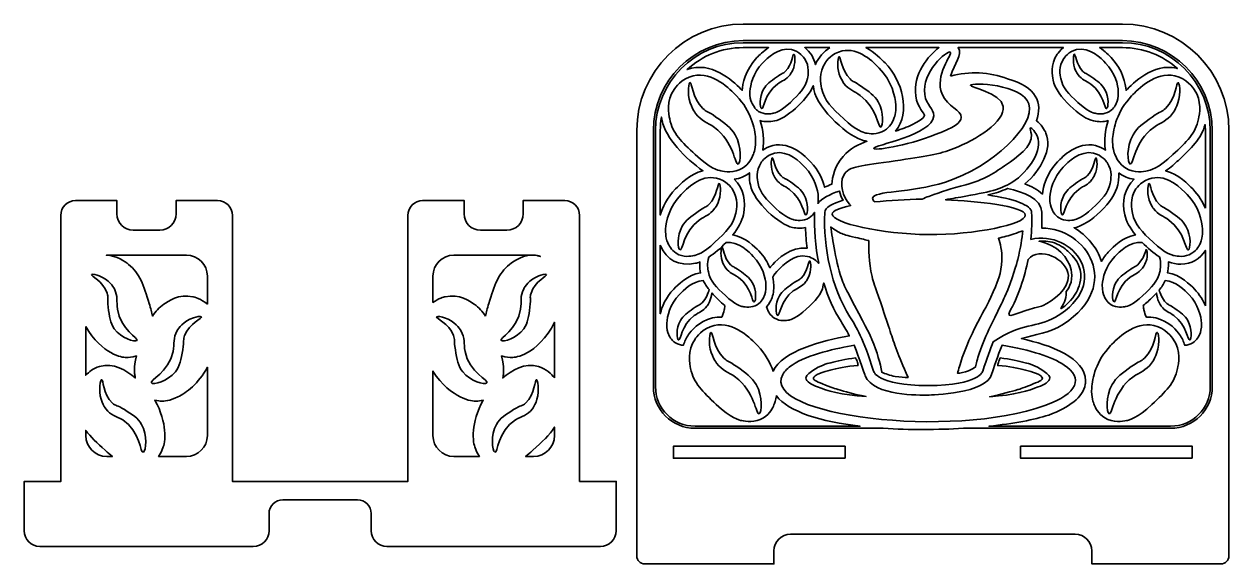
# Model space of a CAD drawing. Header units: inches. Extents: x -2.7 to 13.4, y -10.4 to -3.2.
import ezdxf

# ---------------------------------------------------------------- set-up
doc = ezdxf.new("R2010")
doc.units = ezdxf.units.IN
doc.header["$MEASUREMENT"] = 0
doc.layers.add('Tablet holder 5', color=7, linetype='Continuous', lineweight=0)

msp = doc.modelspace()

# ---------------------------------------------------------------- linework, layer by layer
at = {"layer": 'Tablet holder 5', "color": 22, "lineweight": 35, "true_color": 0xe52421}
for points, knots in [([(11.939, -3.208), (11.939, -3.208), (6.898, -3.208), (6.898, -3.208), (6.116, -3.208), (5.482, -3.842), (5.482, -4.625), (5.482, -4.625), (5.482, -10.289), (5.482, -10.289), (5.482, -10.347), (5.528, -10.393), (5.586, -10.393), (5.586, -10.393), (7.305, -10.393), (7.305, -10.393), (7.305, -10.393), (7.305, -10.219), (7.305, -10.219), (7.305, -10.098), (7.404, -9.999), (7.525, -9.999), (7.525, -9.999), (11.312, -9.999), (11.312, -9.999), (11.434, -9.999), (11.533, -10.098), (11.533, -10.219), (11.533, -10.219), (11.533, -10.393), (11.533, -10.393), (11.533, -10.393), (13.252, -10.393), (13.252, -10.393), (13.309, -10.393), (13.356, -10.347), (13.356, -10.289), (13.356, -10.289), (13.356, -4.625), (13.356, -4.625), (13.356, -3.842), (12.722, -3.208), (11.939, -3.208)], [0, 0, 0, 0, 1, 1, 1, 2, 2, 2, 3, 3, 3, 4, 4, 4, 5, 5, 5, 6, 6, 6, 7, 7, 7, 8, 8, 8, 9, 9, 9, 10, 10, 10, 11, 11, 11, 12, 12, 12, 13, 13, 13, 14, 14, 14, 14]), ([(6.898, -3.521), (6.898, -3.521), (7.235, -3.521), (7.235, -3.521), (7.163, -3.569), (7.108, -3.625), (7.08, -3.655), (6.921, -3.821), (6.889, -4.009), (6.883, -4.092), (6.794, -3.999), (6.528, -3.723), (6.21, -3.796), (6.189, -3.801), (6.169, -3.807), (6.15, -3.814), (6.347, -3.632), (6.61, -3.521), (6.898, -3.521)], [0, 0, 0, 0, 1, 1, 1, 2, 2, 2, 3, 3, 3, 4, 4, 4, 5, 5, 5, 6, 6, 6, 6]), ([(8.051, -3.521), (7.968, -3.573), (7.896, -3.651), (7.857, -3.748), (7.838, -3.658), (7.791, -3.582), (7.715, -3.521), (7.715, -3.521), (8.051, -3.521), (8.051, -3.521)], [0, 0, 0, 0, 1, 1, 1, 2, 2, 2, 3, 3, 3, 3]), ([(9.191, -4.163), (9.215, -4.325), (9.311, -4.394), (9.309, -4.426), (9.309, -4.426), (9.301, -4.473), (9.147, -4.546), (9.078, -4.579), (8.999, -4.608), (8.923, -4.633), (9.132, -4.383), (9.01, -3.961), (8.783, -3.724), (8.74, -3.68), (8.649, -3.586), (8.529, -3.521), (8.529, -3.521), (9.499, -3.521), (9.499, -3.521), (9.363, -3.625), (9.148, -3.881), (9.191, -4.163)], [0, 0, 0, 0, 1, 1, 1, 2, 2, 2, 3, 3, 3, 4, 4, 4, 5, 5, 5, 6, 6, 6, 7, 7, 7, 7]), ([(9.653, -3.901), (9.705, -3.724), (9.821, -3.628), (9.755, -3.521), (9.755, -3.521), (11.156, -3.521), (11.156, -3.521), (11.111, -3.556), (11.084, -3.593), (11.073, -3.609), (10.977, -3.75), (11.007, -3.902), (11.018, -3.953), (11.062, -4.173), (11.395, -4.466), (11.556, -4.497), (11.622, -4.511), (11.685, -4.512), (11.75, -4.492), (11.71, -4.617), (11.691, -4.757), (11.715, -4.885), (11.679, -4.86), (11.634, -4.837), (11.58, -4.824), (11.339, -4.769), (11.142, -4.974), (11.078, -5.041), (10.927, -5.198), (10.886, -5.374), (10.875, -5.47), (10.811, -5.41), (10.727, -5.367), (10.644, -5.336), (10.858, -5.153), (11.009, -4.869), (10.923, -4.661), (10.907, -4.621), (10.856, -4.536), (10.796, -4.494), (10.882, -4.26), (10.796, -4.04), (10.413, -3.938), (10.168, -3.842), (9.905, -3.834), (9.653, -3.901)], [0, 0, 0, 0, 1, 1, 1, 2, 2, 2, 3, 3, 3, 4, 4, 4, 5, 5, 5, 6, 6, 6, 7, 7, 7, 8, 8, 8, 9, 9, 9, 10, 10, 10, 11, 11, 11, 12, 12, 12, 13, 13, 13, 14, 14, 14, 15, 15, 15, 15]), ([(11.939, -3.521), (12.22, -3.521), (12.476, -3.626), (12.671, -3.799), (12.667, -3.798), (12.664, -3.797), (12.661, -3.796), (12.343, -3.723), (12.077, -3.999), (11.988, -4.092), (11.982, -4.009), (11.95, -3.821), (11.791, -3.655), (11.763, -3.625), (11.708, -3.569), (11.636, -3.521), (11.636, -3.521), (11.939, -3.521), (11.939, -3.521)], [0, 0, 0, 0, 1, 1, 1, 2, 2, 2, 3, 3, 3, 4, 4, 4, 5, 5, 5, 6, 6, 6, 6]), ([(8.224, -4.969), (8.112, -5.096), (8.082, -5.246), (8.074, -5.339), (8.04, -5.352), (8.009, -5.366), (7.98, -5.38), (7.956, -5.284), (7.904, -5.157), (7.793, -5.041), (7.728, -4.974), (7.532, -4.769), (7.291, -4.824), (7.237, -4.837), (7.192, -4.86), (7.156, -4.885), (7.18, -4.757), (7.161, -4.617), (7.121, -4.492), (7.187, -4.512), (7.249, -4.51), (7.315, -4.497), (7.461, -4.469), (7.736, -4.236), (7.828, -4.03), (7.831, -4.051), (7.835, -4.069), (7.837, -4.081), (7.892, -4.353), (8.311, -4.722), (8.507, -4.76), (8.516, -4.762), (8.528, -4.764), (8.543, -4.767), (8.436, -4.809), (8.317, -4.862), (8.224, -4.969)], [0, 0, 0, 0, 1, 1, 1, 2, 2, 2, 3, 3, 3, 4, 4, 4, 5, 5, 5, 6, 6, 6, 7, 7, 7, 8, 8, 8, 9, 9, 9, 10, 10, 10, 11, 11, 11, 12, 12, 12, 12]), ([(5.794, -4.625), (5.794, -4.564), (5.799, -4.505), (5.809, -4.447), (5.812, -4.465), (5.815, -4.48), (5.817, -4.492), (5.863, -4.718), (6.132, -5.006), (6.361, -5.16), (6.186, -5.206), (6.051, -5.347), (5.997, -5.403), (5.884, -5.52), (5.825, -5.647), (5.794, -5.75), (5.794, -5.75), (5.794, -4.625), (5.794, -4.625)], [0, 0, 0, 0, 1, 1, 1, 2, 2, 2, 3, 3, 3, 4, 4, 4, 5, 5, 5, 6, 6, 6, 6]), ([(13.043, -5.658), (13.008, -5.576), (12.955, -5.487), (12.874, -5.403), (12.821, -5.347), (12.687, -5.208), (12.514, -5.161), (12.588, -5.11), (12.634, -5.067), (12.684, -5.022), (12.856, -4.859), (12.985, -4.738), (13.04, -4.546), (13.042, -4.572), (13.043, -4.598), (13.043, -4.625), (13.043, -4.625), (13.043, -5.658), (13.043, -5.658)], [0, 0, 0, 0, 1, 1, 1, 2, 2, 2, 3, 3, 3, 4, 4, 4, 5, 5, 5, 6, 6, 6, 6]), ([(6.776, -5.273), (6.853, -5.263), (6.921, -5.234), (6.98, -5.187), (6.974, -5.26), (6.986, -5.32), (6.992, -5.349), (7.038, -5.577), (7.384, -5.883), (7.551, -5.915), (7.611, -5.927), (7.665, -5.93), (7.725, -5.917), (7.728, -6.01), (7.735, -6.102), (7.746, -6.193), (7.527, -6.161), (7.35, -6.345), (7.291, -6.407), (7.276, -6.422), (7.263, -6.437), (7.251, -6.452), (7.222, -6.38), (7.176, -6.302), (7.105, -6.227), (7.055, -6.176), (6.926, -6.041), (6.758, -6.015), (6.829, -5.925), (6.883, -5.83), (6.9, -5.746), (6.937, -5.564), (6.907, -5.401), (6.776, -5.273)], [0, 0, 0, 0, 1, 1, 1, 2, 2, 2, 3, 3, 3, 4, 4, 4, 5, 5, 5, 6, 6, 6, 7, 7, 7, 8, 8, 8, 9, 9, 9, 10, 10, 10, 11, 11, 11, 11]), ([(11.891, -5.187), (11.952, -5.235), (12.02, -5.263), (12.095, -5.273), (11.962, -5.402), (11.934, -5.565), (11.971, -5.746), (11.988, -5.83), (12.042, -5.925), (12.113, -6.015), (11.945, -6.041), (11.816, -6.176), (11.766, -6.227), (11.722, -6.273), (11.688, -6.321), (11.661, -6.368), (11.603, -6.179), (11.468, -6.021), (11.296, -5.92), (11.505, -5.886), (11.835, -5.565), (11.879, -5.349), (11.885, -5.32), (11.897, -5.26), (11.891, -5.187)], [0, 0, 0, 0, 1, 1, 1, 2, 2, 2, 3, 3, 3, 4, 4, 4, 5, 5, 5, 6, 6, 6, 7, 7, 7, 8, 8, 8, 8]), ([(4.72, -5.754), (4.72, -5.646), (4.633, -5.557), (4.523, -5.557), (4.523, -5.557), (3.97, -5.557), (3.97, -5.557), (3.97, -5.557), (3.97, -5.736), (3.97, -5.736), (3.97, -5.855), (3.874, -5.951), (3.755, -5.951), (3.755, -5.951), (3.401, -5.951), (3.401, -5.951), (3.282, -5.951), (3.186, -5.855), (3.186, -5.736), (3.186, -5.736), (3.186, -5.557), (3.186, -5.557), (3.186, -5.557), (2.634, -5.557), (2.634, -5.557), (2.526, -5.557), (2.437, -5.644), (2.437, -5.754), (2.437, -5.86), (2.437, -9.209), (2.437, -9.296), (1.664, -9.296), (0.835, -9.296), (0.104, -9.296), (0.104, -8.855), (0.104, -6.195), (0.104, -5.754), (0.104, -5.646), (0.017, -5.557), (-0.093, -5.557), (-0.093, -5.557), (-0.646, -5.557), (-0.646, -5.557), (-0.646, -5.557), (-0.646, -5.736), (-0.646, -5.736), (-0.646, -5.855), (-0.743, -5.951), (-0.862, -5.951), (-0.862, -5.951), (-1.215, -5.951), (-1.215, -5.951), (-1.334, -5.951), (-1.431, -5.855), (-1.431, -5.736), (-1.431, -5.736), (-1.431, -5.557), (-1.431, -5.557), (-1.431, -5.557), (-1.982, -5.557), (-1.982, -5.557), (-2.09, -5.557), (-2.179, -5.644), (-2.179, -5.754), (-2.179, -6.204), (-2.179, -8.791), (-2.179, -9.297), (-2.179, -9.297), (-2.666, -9.297), (-2.666, -9.297), (-2.666, -9.297), (-2.666, -9.953), (-2.666, -9.953), (-2.666, -10.068), (-2.573, -10.162), (-2.457, -10.162), (-2.457, -10.162), (0.382, -10.162), (0.382, -10.162), (0.498, -10.162), (0.591, -10.068), (0.591, -9.953), (0.591, -9.953), (0.591, -9.723), (0.591, -9.723), (0.591, -9.621), (0.674, -9.539), (0.775, -9.539), (0.775, -9.539), (1.766, -9.539), (1.766, -9.539), (1.868, -9.539), (1.95, -9.621), (1.95, -9.723), (1.95, -9.723), (1.95, -9.953), (1.95, -9.953), (1.95, -10.068), (2.044, -10.162), (2.159, -10.162), (2.159, -10.162), (4.999, -10.162), (4.999, -10.162), (5.114, -10.162), (5.208, -10.068), (5.208, -9.953), (5.208, -9.953), (5.208, -9.296), (5.208, -9.296), (5.178, -9.296), (5.001, -9.296), (4.72, -9.296), (4.72, -9.206), (4.72, -5.848), (4.72, -5.754)], [0, 0, 0, 0, 1, 1, 1, 2, 2, 2, 3, 3, 3, 4, 4, 4, 5, 5, 5, 6, 6, 6, 7, 7, 7, 8, 8, 8, 9, 9, 9, 10, 10, 10, 11, 11, 11, 12, 12, 12, 13, 13, 13, 14, 14, 14, 15, 15, 15, 16, 16, 16, 17, 17, 17, 18, 18, 18, 19, 19, 19, 20, 20, 20, 21, 21, 21, 22, 22, 22, 23, 23, 23, 24, 24, 24, 25, 25, 25, 26, 26, 26, 27, 27, 27, 28, 28, 28, 29, 29, 29, 30, 30, 30, 31, 31, 31, 32, 32, 32, 33, 33, 33, 34, 34, 34, 35, 35, 35, 36, 36, 36, 37, 37, 37, 38, 38, 38, 38]), ([(5.794, -6.152), (5.795, -6.155), (5.796, -6.158), (5.798, -6.161), (5.878, -6.345), (6.039, -6.436), (6.262, -6.392), (6.28, -6.389), (6.299, -6.382), (6.32, -6.374), (6.315, -6.439), (6.325, -6.492), (6.331, -6.521), (6.158, -6.543), (6.024, -6.683), (5.974, -6.735), (5.866, -6.847), (5.817, -6.97), (5.794, -7.063), (5.794, -7.063), (5.794, -6.152), (5.794, -6.152)], [0, 0, 0, 0, 1, 1, 1, 2, 2, 2, 3, 3, 3, 4, 4, 4, 5, 5, 5, 6, 6, 6, 7, 7, 7, 7]), ([(13.043, -6.96), (13.014, -6.888), (12.968, -6.81), (12.897, -6.735), (12.846, -6.683), (12.713, -6.543), (12.54, -6.521), (12.546, -6.492), (12.556, -6.439), (12.551, -6.374), (12.602, -6.395), (12.665, -6.404), (12.715, -6.404), (12.861, -6.404), (12.975, -6.333), (13.043, -6.22), (13.043, -6.22), (13.043, -6.96), (13.043, -6.96)], [0, 0, 0, 0, 1, 1, 1, 2, 2, 2, 3, 3, 3, 4, 4, 4, 5, 5, 5, 6, 6, 6, 6]), ([(-0.229, -6.937), (-0.313, -6.863), (-0.404, -6.841), (-0.422, -6.837), (-0.607, -6.795), (-0.756, -6.9), (-0.809, -6.938), (-0.872, -6.982), (-0.919, -7.034), (-0.959, -7.095), (-0.968, -7.048), (-0.982, -6.992), (-1.002, -6.928), (-1.077, -6.686), (-1.127, -6.526), (-1.279, -6.406), (-1.321, -6.373), (-1.429, -6.288), (-1.572, -6.285), (-1.57, -6.285), (-1.569, -6.284), (-1.567, -6.284), (-1.567, -6.284), (-0.508, -6.284), (-0.508, -6.284), (-0.354, -6.284), (-0.229, -6.409), (-0.229, -6.563), (-0.229, -6.563), (-0.229, -6.937), (-0.229, -6.937)], [0, 0, 0, 0, 1, 1, 1, 2, 2, 2, 3, 3, 3, 4, 4, 4, 5, 5, 5, 6, 6, 6, 7, 7, 7, 8, 8, 8, 9, 9, 9, 10, 10, 10, 10]), ([(3.471, -7.095), (3.431, -7.034), (3.384, -6.982), (3.321, -6.938), (3.268, -6.9), (3.119, -6.795), (2.934, -6.837), (2.918, -6.84), (2.845, -6.858), (2.771, -6.913), (2.771, -6.913), (2.771, -6.563), (2.771, -6.563), (2.771, -6.409), (2.895, -6.284), (3.049, -6.284), (3.049, -6.284), (4.109, -6.284), (4.109, -6.284), (4.141, -6.284), (4.171, -6.29), (4.2, -6.3), (4.179, -6.294), (4.164, -6.291), (4.158, -6.29), (3.978, -6.259), (3.84, -6.368), (3.79, -6.406), (3.639, -6.526), (3.589, -6.686), (3.514, -6.928), (3.494, -6.992), (3.48, -7.048), (3.471, -7.095)], [0, 0, 0, 0, 1, 1, 1, 2, 2, 2, 3, 3, 3, 4, 4, 4, 5, 5, 5, 6, 6, 6, 7, 7, 7, 8, 8, 8, 9, 9, 9, 10, 10, 10, 11, 11, 11, 11]), ([(-1.768, -6.541), (-1.757, -6.529), (-1.697, -6.548), (-1.668, -6.559), (-1.535, -6.609), (-1.48, -6.707), (-1.466, -6.734), (-1.414, -6.835), (-1.44, -6.896), (-1.425, -7.002), (-1.385, -7.277), (-1.133, -7.389), (-1.167, -7.42), (-1.194, -7.445), (-1.376, -7.391), (-1.467, -7.263), (-1.522, -7.186), (-1.533, -7.098), (-1.548, -6.974), (-1.563, -6.85), (-1.544, -6.85), (-1.563, -6.791), (-1.615, -6.627), (-1.786, -6.561), (-1.768, -6.541)], [0, 0, 0, 0, 1, 1, 1, 2, 2, 2, 3, 3, 3, 4, 4, 4, 5, 5, 5, 6, 6, 6, 7, 7, 7, 8, 8, 8, 8]), ([(4.279, -6.541), (4.298, -6.561), (4.127, -6.627), (4.075, -6.791), (4.056, -6.85), (4.075, -6.85), (4.06, -6.974), (4.045, -7.098), (4.034, -7.186), (3.979, -7.263), (3.888, -7.391), (3.705, -7.445), (3.679, -7.42), (3.645, -7.389), (3.897, -7.277), (3.937, -7.002), (3.952, -6.896), (3.926, -6.835), (3.978, -6.734), (3.992, -6.707), (4.047, -6.609), (4.179, -6.559), (4.208, -6.548), (4.269, -6.529), (4.279, -6.541)], [0, 0, 0, 0, 1, 1, 1, 2, 2, 2, 3, 3, 3, 4, 4, 4, 5, 5, 5, 6, 6, 6, 7, 7, 7, 8, 8, 8, 8]), ([(-0.974, -7.984), (-1.008, -7.95), (-0.741, -7.847), (-0.686, -7.565), (-0.665, -7.455), (-0.689, -7.39), (-0.63, -7.288), (-0.614, -7.261), (-0.552, -7.162), (-0.412, -7.117), (-0.382, -7.107), (-0.318, -7.091), (-0.308, -7.104), (-0.289, -7.126), (-0.47, -7.185), (-0.532, -7.353), (-0.555, -7.413), (-0.535, -7.414), (-0.557, -7.542), (-0.579, -7.67), (-0.594, -7.761), (-0.655, -7.838), (-0.756, -7.965), (-0.948, -8.011), (-0.974, -7.984)], [0, 0, 0, 0, 1, 1, 1, 2, 2, 2, 3, 3, 3, 4, 4, 4, 5, 5, 5, 6, 6, 6, 7, 7, 7, 8, 8, 8, 8]), ([(3.486, -7.984), (3.46, -8.011), (3.268, -7.965), (3.167, -7.838), (3.106, -7.761), (3.091, -7.67), (3.069, -7.542), (3.047, -7.414), (3.066, -7.413), (3.044, -7.353), (2.982, -7.185), (2.801, -7.126), (2.82, -7.104), (2.83, -7.091), (2.894, -7.107), (2.924, -7.117), (3.064, -7.162), (3.126, -7.261), (3.142, -7.288), (3.201, -7.39), (3.177, -7.455), (3.198, -7.565), (3.253, -7.847), (3.52, -7.95), (3.486, -7.984)], [0, 0, 0, 0, 1, 1, 1, 2, 2, 2, 3, 3, 3, 4, 4, 4, 5, 5, 5, 6, 6, 6, 7, 7, 7, 8, 8, 8, 8]), ([(4.387, -7.917), (4.348, -7.867), (4.278, -7.796), (4.175, -7.766), (3.992, -7.711), (3.817, -7.818), (3.699, -7.917), (3.702, -7.905), (3.704, -7.895), (3.705, -7.887), (3.71, -7.86), (3.722, -7.782), (3.684, -7.626), (3.741, -7.647), (3.794, -7.646), (3.82, -7.645), (3.851, -7.644), (3.925, -7.639), (4.026, -7.581), (4.129, -7.523), (4.286, -7.395), (4.387, -7.176), (4.387, -7.176), (4.387, -7.917), (4.387, -7.917)], [0, 0, 0, 0, 1, 1, 1, 2, 2, 2, 3, 3, 3, 4, 4, 4, 5, 5, 5, 6, 6, 6, 7, 7, 7, 8, 8, 8, 8]), ([(-1.846, -7.235), (-1.745, -7.419), (-1.607, -7.528), (-1.514, -7.581), (-1.413, -7.639), (-1.339, -7.644), (-1.308, -7.645), (-1.282, -7.646), (-1.229, -7.647), (-1.172, -7.626), (-1.21, -7.782), (-1.198, -7.86), (-1.193, -7.887), (-1.192, -7.895), (-1.19, -7.905), (-1.188, -7.917), (-1.305, -7.818), (-1.48, -7.711), (-1.663, -7.766), (-1.744, -7.79), (-1.805, -7.838), (-1.846, -7.882), (-1.846, -7.882), (-1.846, -7.235), (-1.846, -7.235)], [0, 0, 0, 0, 1, 1, 1, 2, 2, 2, 3, 3, 3, 4, 4, 4, 5, 5, 5, 6, 6, 6, 7, 7, 7, 8, 8, 8, 8]), ([(-0.229, -8.685), (-0.229, -8.838), (-0.354, -8.963), (-0.508, -8.963), (-0.508, -8.963), (-0.877, -8.963), (-0.877, -8.963), (-0.845, -8.918), (-0.829, -8.874), (-0.82, -8.85), (-0.809, -8.817), (-0.785, -8.739), (-0.797, -8.613), (-0.807, -8.514), (-0.84, -8.365), (-0.928, -8.215), (-0.89, -8.224), (-0.858, -8.225), (-0.839, -8.226), (-0.806, -8.226), (-0.729, -8.225), (-0.622, -8.171), (-0.513, -8.116), (-0.345, -7.994), (-0.229, -7.775), (-0.229, -7.775), (-0.229, -8.685), (-0.229, -8.685)], [0, 0, 0, 0, 1, 1, 1, 2, 2, 2, 3, 3, 3, 4, 4, 4, 5, 5, 5, 6, 6, 6, 7, 7, 7, 8, 8, 8, 9, 9, 9, 9]), ([(3.332, -8.85), (3.341, -8.874), (3.357, -8.918), (3.389, -8.963), (3.389, -8.963), (3.049, -8.963), (3.049, -8.963), (2.895, -8.963), (2.771, -8.838), (2.771, -8.685), (2.771, -8.685), (2.771, -7.827), (2.771, -7.827), (2.884, -8.013), (3.034, -8.12), (3.134, -8.171), (3.241, -8.225), (3.318, -8.226), (3.351, -8.226), (3.37, -8.225), (3.402, -8.224), (3.44, -8.215), (3.352, -8.365), (3.319, -8.514), (3.309, -8.613), (3.297, -8.739), (3.321, -8.817), (3.332, -8.85)], [0, 0, 0, 0, 1, 1, 1, 2, 2, 2, 3, 3, 3, 4, 4, 4, 5, 5, 5, 6, 6, 6, 7, 7, 7, 8, 8, 8, 9, 9, 9, 9]), ([(-1.08, -8.906), (-1.121, -8.928), (-1.123, -8.626), (-1.355, -8.477), (-1.445, -8.419), (-1.51, -8.422), (-1.581, -8.328), (-1.6, -8.303), (-1.666, -8.209), (-1.66, -8.053), (-1.658, -8.019), (-1.652, -7.95), (-1.637, -7.943), (-1.611, -7.932), (-1.619, -8.133), (-1.491, -8.252), (-1.445, -8.294), (-1.437, -8.275), (-1.332, -8.339), (-1.226, -8.404), (-1.15, -8.45), (-1.103, -8.536), (-1.023, -8.68), (-1.047, -8.888), (-1.08, -8.906)], [0, 0, 0, 0, 1, 1, 1, 2, 2, 2, 3, 3, 3, 4, 4, 4, 5, 5, 5, 6, 6, 6, 7, 7, 7, 8, 8, 8, 8]), ([(3.592, -8.906), (3.559, -8.888), (3.535, -8.68), (3.615, -8.536), (3.662, -8.45), (3.738, -8.404), (3.844, -8.339), (3.949, -8.275), (3.957, -8.294), (4.003, -8.252), (4.131, -8.133), (4.123, -7.932), (4.149, -7.943), (4.164, -7.95), (4.17, -8.019), (4.171, -8.053), (4.178, -8.209), (4.112, -8.303), (4.093, -8.328), (4.022, -8.422), (3.957, -8.419), (3.867, -8.477), (3.634, -8.626), (3.633, -8.928), (3.592, -8.906)], [0, 0, 0, 0, 1, 1, 1, 2, 2, 2, 3, 3, 3, 4, 4, 4, 5, 5, 5, 6, 6, 6, 7, 7, 7, 8, 8, 8, 8]), ([(-1.567, -8.963), (-1.721, -8.963), (-1.846, -8.838), (-1.846, -8.685), (-1.846, -8.685), (-1.846, -8.617), (-1.846, -8.617), (-1.782, -8.704), (-1.696, -8.783), (-1.589, -8.881), (-1.554, -8.913), (-1.521, -8.94), (-1.491, -8.963), (-1.491, -8.963), (-1.567, -8.963), (-1.567, -8.963)], [0, 0, 0, 0, 1, 1, 1, 2, 2, 2, 3, 3, 3, 4, 4, 4, 5, 5, 5, 5]), ([(4.387, -8.685), (4.387, -8.838), (4.262, -8.963), (4.109, -8.963), (4.109, -8.963), (4.003, -8.963), (4.003, -8.963), (4.033, -8.94), (4.065, -8.913), (4.1, -8.881), (4.225, -8.767), (4.322, -8.678), (4.387, -8.573), (4.387, -8.573), (4.387, -8.685), (4.387, -8.685)], [0, 0, 0, 0, 1, 1, 1, 2, 2, 2, 3, 3, 3, 4, 4, 4, 5, 5, 5, 5]), ([(8.252, -8.986), (8.252, -8.986), (5.969, -8.986), (5.969, -8.986), (5.969, -8.986), (5.969, -8.828), (5.969, -8.828), (5.969, -8.828), (8.252, -8.828), (8.252, -8.828), (8.252, -8.828), (8.252, -8.986), (8.252, -8.986)], [0, 0, 0, 0, 1, 1, 1, 2, 2, 2, 3, 3, 3, 4, 4, 4, 4]), ([(12.869, -8.986), (12.869, -8.986), (10.585, -8.986), (10.585, -8.986), (10.585, -8.986), (10.585, -8.828), (10.585, -8.828), (10.585, -8.828), (12.869, -8.828), (12.869, -8.828), (12.869, -8.828), (12.869, -8.986), (12.869, -8.986)], [0, 0, 0, 0, 1, 1, 1, 2, 2, 2, 3, 3, 3, 4, 4, 4, 4])]:
    msp.add_open_spline(points, degree=3, knots=knots, dxfattribs=at)
at = {"layer": 'Tablet holder 5', "color": 18, "lineweight": 35, "true_color": 0x000000}
for points, knots in [([(13.135, -4.625), (13.135, -4.625), (13.135, -8.034), (13.135, -8.034), (13.135, -8.339), (12.887, -8.588), (12.581, -8.588), (12.581, -8.588), (9.826, -8.588), (9.826, -8.588), (9.481, -8.609), (9.109, -8.611), (8.758, -8.588), (8.758, -8.588), (6.256, -8.588), (6.256, -8.588), (5.951, -8.588), (5.702, -8.339), (5.702, -8.034), (5.702, -8.034), (5.702, -4.625), (5.702, -4.625), (5.702, -3.965), (6.239, -3.429), (6.898, -3.429), (6.898, -3.429), (11.939, -3.429), (11.939, -3.429), (12.599, -3.429), (13.135, -3.965), (13.135, -4.625)], [0, 0, 0, 0, 1, 1, 1, 2, 2, 2, 3, 3, 3, 4, 4, 4, 5, 5, 5, 6, 6, 6, 7, 7, 7, 8, 8, 8, 9, 9, 9, 10, 10, 10, 10]), ([(13.108, -4.625), (13.108, -3.98), (12.584, -3.456), (11.939, -3.456), (11.939, -3.456), (6.898, -3.456), (6.898, -3.456), (6.254, -3.456), (5.73, -3.98), (5.73, -4.625), (5.73, -4.625), (5.73, -8.034), (5.73, -8.034), (5.73, -8.324), (5.966, -8.56), (6.256, -8.56), (6.256, -8.56), (8.452, -8.56), (8.452, -8.56), (7.934, -8.499), (7.502, -8.372), (7.338, -8.155), (7.331, -8.216), (7.315, -8.256), (7.306, -8.277), (7.291, -8.312), (7.254, -8.394), (7.167, -8.448), (7.052, -8.52), (6.927, -8.495), (6.879, -8.486), (6.846, -8.48), (6.733, -8.454), (6.538, -8.27), (6.356, -8.099), (6.237, -7.986), (6.198, -7.794), (6.185, -7.732), (6.15, -7.557), (6.256, -7.4), (6.269, -7.381), (6.356, -7.257), (6.512, -7.221), (6.774, -7.161), (7.004, -7.401), (7.088, -7.488), (7.194, -7.599), (7.258, -7.72), (7.295, -7.829), (7.42, -7.558), (7.939, -7.422), (8.308, -7.359), (8.266, -7.274), (8.231, -7.219), (8.198, -7.167), (8.101, -7.017), (8.024, -6.842), (7.967, -6.655), (7.965, -6.667), (7.963, -6.677), (7.962, -6.684), (7.936, -6.813), (7.856, -6.888), (7.734, -7.003), (7.604, -7.126), (7.528, -7.143), (7.506, -7.147), (7.473, -7.154), (7.389, -7.17), (7.313, -7.122), (7.255, -7.086), (7.23, -7.031), (7.219, -7.007), (7.216, -7), (7.211, -6.988), (7.207, -6.972), (7.245, -6.93), (7.264, -6.887), (7.271, -6.87), (7.296, -6.813), (7.307, -6.747), (7.303, -6.674), (7.302, -6.651), (7.298, -6.618), (7.29, -6.577), (7.31, -6.544), (7.335, -6.511), (7.366, -6.479), (7.422, -6.421), (7.576, -6.26), (7.751, -6.3), (7.824, -6.317), (7.874, -6.362), (7.901, -6.392), (7.856, -6.166), (7.838, -5.933), (7.847, -5.714), (7.831, -5.738), (7.808, -5.765), (7.774, -5.787), (7.693, -5.837), (7.605, -5.82), (7.571, -5.813), (7.548, -5.809), (7.469, -5.791), (7.332, -5.662), (7.205, -5.542), (7.121, -5.463), (7.094, -5.328), (7.085, -5.284), (7.06, -5.161), (7.135, -5.052), (7.144, -5.038), (7.205, -4.951), (7.314, -4.926), (7.498, -4.884), (7.659, -5.052), (7.718, -5.113), (7.853, -5.254), (7.89, -5.418), (7.895, -5.512), (7.897, -5.545), (7.895, -5.573), (7.891, -5.596), (7.945, -5.528), (8.045, -5.473), (8.176, -5.43), (8.187, -5.473), (8.204, -5.515), (8.225, -5.554), (8.09, -5.594), (7.981, -5.647), (7.981, -5.716), (7.962, -6.175), (8.064, -6.709), (8.316, -7.103), (8.405, -7.242), (8.491, -7.393), (8.629, -7.826), (8.629, -7.826), (8.664, -8.019), (9.356, -8.019), (10.048, -8.019), (10.083, -7.826), (10.083, -7.826), (10.137, -7.659), (10.182, -7.534), (10.223, -7.437), (10.609, -7.174), (10.799, -7.256), (11.051, -7.108), (11.822, -6.654), (11.292, -5.943), (10.723, -6.074), (10.734, -5.952), (10.736, -5.833), (10.732, -5.716), (10.732, -5.618), (10.495, -5.534), (10.15, -5.483), (10.254, -5.459), (10.337, -5.432), (10.413, -5.395), (10.621, -5.443), (10.863, -5.528), (10.866, -5.713), (10.869, -5.783), (10.869, -5.853), (10.867, -5.923), (11.461, -5.923), (11.953, -6.681), (11.155, -7.201), (10.95, -7.335), (10.788, -7.329), (10.596, -7.395), (10.989, -7.482), (11.449, -7.649), (11.449, -7.955), (11.449, -7.971), (11.448, -7.987), (11.445, -8.003), (11.416, -8.176), (11.231, -8.312), (10.959, -8.412), (10.958, -8.413), (10.958, -8.413), (10.957, -8.413), (10.772, -8.475), (10.49, -8.526), (10.164, -8.56), (10.164, -8.56), (12.581, -8.56), (12.581, -8.56), (12.872, -8.56), (13.108, -8.324), (13.108, -8.034), (13.108, -8.034), (13.108, -4.625), (13.108, -4.625)], [0, 0, 0, 0, 1, 1, 1, 2, 2, 2, 3, 3, 3, 4, 4, 4, 5, 5, 5, 6, 6, 6, 7, 7, 7, 8, 8, 8, 9, 9, 9, 10, 10, 10, 11, 11, 11, 12, 12, 12, 13, 13, 13, 14, 14, 14, 15, 15, 15, 16, 16, 16, 17, 17, 17, 18, 18, 18, 19, 19, 19, 20, 20, 20, 21, 21, 21, 22, 22, 22, 23, 23, 23, 24, 24, 24, 25, 25, 25, 26, 26, 26, 27, 27, 27, 28, 28, 28, 29, 29, 29, 30, 30, 30, 31, 31, 31, 32, 32, 32, 33, 33, 33, 34, 34, 34, 35, 35, 35, 36, 36, 36, 37, 37, 37, 38, 38, 38, 39, 39, 39, 40, 40, 40, 41, 41, 41, 42, 42, 42, 43, 43, 43, 44, 44, 44, 45, 45, 45, 46, 46, 46, 47, 47, 47, 48, 48, 48, 49, 49, 49, 50, 50, 50, 51, 51, 51, 52, 52, 52, 53, 53, 53, 54, 54, 54, 55, 55, 55, 56, 56, 56, 57, 57, 57, 58, 58, 58, 59, 59, 59, 60, 60, 60, 61, 61, 61, 62, 62, 62, 63, 63, 63, 64, 64, 64, 65, 65, 65, 66, 66, 66, 66]), ([(7.712, -3.668), (7.784, -3.773), (7.76, -3.89), (7.751, -3.932), (7.725, -4.06), (7.645, -4.136), (7.524, -4.25), (7.393, -4.374), (7.317, -4.391), (7.295, -4.395), (7.263, -4.402), (7.179, -4.418), (7.102, -4.37), (7.081, -4.357), (7.065, -4.342), (7.052, -4.327), (7.038, -4.3), (7.022, -4.273), (7.005, -4.246), (6.996, -4.222), (6.982, -4.176), (6.986, -4.107), (6.991, -4.017), (7.026, -3.861), (7.155, -3.727), (7.211, -3.668), (7.366, -3.508), (7.541, -3.548), (7.645, -3.572), (7.704, -3.655), (7.712, -3.668)], [0, 0, 0, 0, 1, 1, 1, 2, 2, 2, 3, 3, 3, 4, 4, 4, 5, 5, 5, 6, 6, 6, 7, 7, 7, 8, 8, 8, 9, 9, 9, 10, 10, 10, 10]), ([(8.233, -4.471), (8.076, -4.324), (7.973, -4.226), (7.939, -4.061), (7.928, -4.007), (7.897, -3.856), (7.989, -3.72), (8, -3.704), (8.076, -3.596), (8.211, -3.566), (8.436, -3.514), (8.635, -3.721), (8.707, -3.797), (8.874, -3.97), (8.919, -4.171), (8.925, -4.287), (8.931, -4.39), (8.908, -4.452), (8.896, -4.477), (8.883, -4.508), (8.851, -4.579), (8.776, -4.625), (8.677, -4.687), (8.569, -4.666), (8.527, -4.658), (8.499, -4.652), (8.401, -4.63), (8.233, -4.471)], [0, 0, 0, 0, 1, 1, 1, 2, 2, 2, 3, 3, 3, 4, 4, 4, 5, 5, 5, 6, 6, 6, 7, 7, 7, 8, 8, 8, 9, 9, 9, 9]), ([(11.12, -3.932), (11.111, -3.89), (11.087, -3.773), (11.159, -3.668), (11.167, -3.655), (11.226, -3.572), (11.33, -3.548), (11.505, -3.508), (11.66, -3.668), (11.716, -3.727), (11.845, -3.861), (11.88, -4.017), (11.885, -4.107), (11.889, -4.187), (11.871, -4.235), (11.862, -4.255), (11.852, -4.279), (11.827, -4.334), (11.769, -4.37), (11.692, -4.418), (11.608, -4.402), (11.576, -4.395), (11.554, -4.391), (11.478, -4.374), (11.347, -4.25), (11.226, -4.136), (11.146, -4.06), (11.12, -3.932)], [0, 0, 0, 0, 1, 1, 1, 2, 2, 2, 3, 3, 3, 4, 4, 4, 5, 5, 5, 6, 6, 6, 7, 7, 7, 8, 8, 8, 9, 9, 9, 9]), ([(7.584, -3.683), (7.584, -3.659), (7.581, -3.612), (7.571, -3.609), (7.552, -3.604), (7.553, -3.743), (7.457, -3.838), (7.423, -3.872), (7.417, -3.859), (7.339, -3.914), (7.261, -3.97), (7.205, -4.009), (7.168, -4.074), (7.107, -4.182), (7.118, -4.325), (7.141, -4.334), (7.17, -4.345), (7.18, -4.134), (7.352, -4.008), (7.419, -3.959), (7.466, -3.954), (7.52, -3.882), (7.534, -3.863), (7.585, -3.791), (7.584, -3.683)], [0, 0, 0, 0, 1, 1, 1, 2, 2, 2, 3, 3, 3, 4, 4, 4, 5, 5, 5, 6, 6, 6, 7, 7, 7, 8, 8, 8, 8]), ([(8.154, -3.74), (8.153, -3.879), (8.219, -3.972), (8.237, -3.997), (8.307, -4.09), (8.368, -4.095), (8.454, -4.159), (8.676, -4.322), (8.688, -4.593), (8.725, -4.579), (8.756, -4.567), (8.77, -4.383), (8.691, -4.244), (8.643, -4.16), (8.571, -4.109), (8.47, -4.038), (8.37, -3.967), (8.363, -3.983), (8.319, -3.939), (8.195, -3.817), (8.196, -3.638), (8.172, -3.644), (8.158, -3.648), (8.155, -3.709), (8.154, -3.74)], [0, 0, 0, 0, 1, 1, 1, 2, 2, 2, 3, 3, 3, 4, 4, 4, 5, 5, 5, 6, 6, 6, 7, 7, 7, 8, 8, 8, 8]), ([(9.43, -4.43), (9.421, -4.687), (8.623, -4.82), (8.632, -4.863), (8.639, -4.894), (9.037, -4.841), (9.464, -4.675), (9.7, -4.584), (9.79, -4.525), (9.795, -4.453), (9.803, -4.344), (9.614, -4.316), (9.541, -4.142), (9.435, -3.89), (9.688, -3.605), (9.65, -3.581), (9.608, -3.555), (9.265, -3.849), (9.31, -4.145), (9.333, -4.297), (9.434, -4.326), (9.43, -4.43)], [0, 0, 0, 0, 1, 1, 1, 2, 2, 2, 3, 3, 3, 4, 4, 4, 5, 5, 5, 6, 6, 6, 7, 7, 7, 7]), ([(11.287, -3.683), (11.286, -3.791), (11.337, -3.863), (11.351, -3.882), (11.405, -3.954), (11.452, -3.959), (11.519, -4.008), (11.691, -4.134), (11.7, -4.345), (11.73, -4.334), (11.753, -4.325), (11.764, -4.182), (11.703, -4.074), (11.666, -4.009), (11.61, -3.97), (11.532, -3.914), (11.454, -3.859), (11.448, -3.872), (11.414, -3.838), (11.318, -3.743), (11.319, -3.604), (11.3, -3.609), (11.29, -3.612), (11.287, -3.659), (11.287, -3.683)], [0, 0, 0, 0, 1, 1, 1, 2, 2, 2, 3, 3, 3, 4, 4, 4, 5, 5, 5, 6, 6, 6, 7, 7, 7, 8, 8, 8, 8]), ([(5.919, -4.471), (5.906, -4.408), (5.871, -4.233), (5.977, -4.077), (5.99, -4.058), (6.077, -3.933), (6.233, -3.897), (6.495, -3.838), (6.725, -4.078), (6.809, -4.165), (7.001, -4.366), (7.054, -4.599), (7.061, -4.733), (7.068, -4.852), (7.04, -4.923), (7.027, -4.953), (7.012, -4.988), (6.975, -5.071), (6.888, -5.125), (6.774, -5.197), (6.648, -5.172), (6.6, -5.162), (6.567, -5.156), (6.454, -5.13), (6.259, -4.946), (6.078, -4.776), (5.958, -4.663), (5.919, -4.471)], [0, 0, 0, 0, 1, 1, 1, 2, 2, 2, 3, 3, 3, 4, 4, 4, 5, 5, 5, 6, 6, 6, 7, 7, 7, 8, 8, 8, 9, 9, 9, 9]), ([(12.638, -3.897), (12.794, -3.933), (12.881, -4.058), (12.894, -4.077), (13, -4.233), (12.965, -4.408), (12.952, -4.471), (12.913, -4.663), (12.793, -4.776), (12.612, -4.946), (12.417, -5.13), (12.304, -5.156), (12.271, -5.162), (12.223, -5.172), (12.097, -5.197), (11.983, -5.125), (11.896, -5.071), (11.859, -4.988), (11.844, -4.953), (11.83, -4.923), (11.803, -4.852), (11.81, -4.733), (11.817, -4.599), (11.87, -4.366), (12.062, -4.165), (12.146, -4.078), (12.376, -3.838), (12.638, -3.897)], [0, 0, 0, 0, 1, 1, 1, 2, 2, 2, 3, 3, 3, 4, 4, 4, 5, 5, 5, 6, 6, 6, 7, 7, 7, 8, 8, 8, 9, 9, 9, 9]), ([(6.168, -4.099), (6.167, -4.26), (6.243, -4.368), (6.264, -4.397), (6.345, -4.505), (6.415, -4.511), (6.515, -4.584), (6.772, -4.773), (6.786, -5.088), (6.83, -5.071), (6.864, -5.057), (6.881, -4.844), (6.79, -4.683), (6.735, -4.586), (6.651, -4.527), (6.534, -4.445), (6.418, -4.362), (6.41, -4.381), (6.359, -4.33), (6.216, -4.188), (6.216, -3.981), (6.189, -3.988), (6.173, -3.993), (6.169, -4.064), (6.168, -4.099)], [0, 0, 0, 0, 1, 1, 1, 2, 2, 2, 3, 3, 3, 4, 4, 4, 5, 5, 5, 6, 6, 6, 7, 7, 7, 8, 8, 8, 8]), ([(10.716, -4.59), (10.705, -4.595), (10.724, -4.642), (10.729, -4.676), (10.752, -4.833), (10.523, -4.993), (10.399, -5.078), (10.25, -5.18), (10.094, -5.287), (9.859, -5.347), (9.647, -5.401), (9.553, -5.435), (9.364, -5.501), (9.338, -5.51), (9.304, -5.523), (9.277, -5.539), (9.07, -5.541), (8.844, -5.554), (8.644, -5.576), (8.627, -5.56), (8.617, -5.544), (8.618, -5.528), (8.626, -5.422), (9.126, -5.46), (9.587, -5.311), (10.215, -5.109), (10.788, -4.554), (10.696, -4.271), (10.609, -4.003), (9.929, -3.984), (9.918, -4.023), (9.909, -4.054), (10.323, -4.113), (10.354, -4.305), (10.387, -4.506), (9.985, -4.753), (9.699, -4.865), (9.511, -4.94), (9.313, -4.969), (8.918, -5.029), (8.471, -5.096), (8.301, -5.092), (8.233, -5.22), (8.17, -5.338), (8.227, -5.507), (8.31, -5.605), (8.316, -5.612), (8.322, -5.618), (8.328, -5.624), (8.179, -5.656), (8.082, -5.694), (8.081, -5.738), (8.077, -5.854), (8.741, -6.006), (9.356, -6.01), (9.979, -6.015), (10.651, -5.87), (10.648, -5.753), (10.645, -5.626), (9.991, -5.566), (9.589, -5.546), (9.629, -5.539), (9.675, -5.531), (9.722, -5.523), (10.111, -5.454), (10.305, -5.42), (10.47, -5.316), (10.711, -5.163), (10.878, -4.87), (10.811, -4.707), (10.789, -4.654), (10.73, -4.583), (10.716, -4.59)], [0, 0, 0, 0, 1, 1, 1, 2, 2, 2, 3, 3, 3, 4, 4, 4, 5, 5, 5, 6, 6, 6, 7, 7, 7, 8, 8, 8, 9, 9, 9, 10, 10, 10, 11, 11, 11, 12, 12, 12, 13, 13, 13, 14, 14, 14, 15, 15, 15, 16, 16, 16, 17, 17, 17, 18, 18, 18, 19, 19, 19, 20, 20, 20, 21, 21, 21, 22, 22, 22, 23, 23, 23, 24, 24, 24, 24]), ([(12.512, -4.33), (12.461, -4.381), (12.453, -4.362), (12.337, -4.445), (12.22, -4.527), (12.136, -4.586), (12.081, -4.683), (11.99, -4.844), (12.006, -5.057), (12.041, -5.071), (12.085, -5.088), (12.099, -4.773), (12.356, -4.584), (12.456, -4.511), (12.526, -4.505), (12.607, -4.397), (12.628, -4.368), (12.704, -4.26), (12.703, -4.099), (12.702, -4.064), (12.698, -3.993), (12.682, -3.988), (12.655, -3.981), (12.655, -4.188), (12.512, -4.33)], [0, 0, 0, 0, 1, 1, 1, 2, 2, 2, 3, 3, 3, 4, 4, 4, 5, 5, 5, 6, 6, 6, 7, 7, 7, 8, 8, 8, 8]), ([(11.539, -5.662), (11.402, -5.791), (11.322, -5.809), (11.299, -5.813), (11.266, -5.82), (11.178, -5.837), (11.097, -5.787), (11.037, -5.749), (11.01, -5.691), (11, -5.667), (10.99, -5.646), (10.971, -5.595), (10.976, -5.512), (10.981, -5.418), (11.018, -5.254), (11.153, -5.113), (11.212, -5.052), (11.373, -4.884), (11.557, -4.926), (11.666, -4.951), (11.727, -5.038), (11.736, -5.052), (11.811, -5.161), (11.786, -5.284), (11.777, -5.328), (11.75, -5.463), (11.666, -5.542), (11.539, -5.662)], [0, 0, 0, 0, 1, 1, 1, 2, 2, 2, 3, 3, 3, 4, 4, 4, 5, 5, 5, 6, 6, 6, 7, 7, 7, 8, 8, 8, 9, 9, 9, 9]), ([(7.705, -5.477), (7.666, -5.409), (7.607, -5.368), (7.525, -5.31), (7.443, -5.252), (7.438, -5.265), (7.402, -5.23), (7.302, -5.13), (7.302, -4.984), (7.283, -4.99), (7.272, -4.993), (7.269, -5.043), (7.269, -5.067), (7.268, -5.18), (7.321, -5.256), (7.336, -5.276), (7.392, -5.352), (7.442, -5.356), (7.512, -5.408), (7.692, -5.54), (7.702, -5.761), (7.733, -5.749), (7.757, -5.739), (7.769, -5.59), (7.705, -5.477)], [0, 0, 0, 0, 1, 1, 1, 2, 2, 2, 3, 3, 3, 4, 4, 4, 5, 5, 5, 6, 6, 6, 7, 7, 7, 8, 8, 8, 8]), ([(11.602, -5.067), (11.602, -5.043), (11.599, -4.993), (11.588, -4.99), (11.569, -4.984), (11.569, -5.13), (11.469, -5.23), (11.433, -5.265), (11.427, -5.252), (11.346, -5.31), (11.264, -5.368), (11.205, -5.409), (11.166, -5.477), (11.102, -5.59), (11.114, -5.739), (11.138, -5.749), (11.169, -5.761), (11.179, -5.54), (11.359, -5.408), (11.429, -5.356), (11.479, -5.352), (11.535, -5.276), (11.55, -5.256), (11.603, -5.18), (11.602, -5.067)], [0, 0, 0, 0, 1, 1, 1, 2, 2, 2, 3, 3, 3, 4, 4, 4, 5, 5, 5, 6, 6, 6, 7, 7, 7, 8, 8, 8, 8]), ([(5.893, -6.119), (5.882, -6.095), (5.86, -6.036), (5.865, -5.939), (5.871, -5.829), (5.914, -5.639), (6.072, -5.475), (6.14, -5.404), (6.328, -5.208), (6.541, -5.257), (6.669, -5.286), (6.74, -5.388), (6.751, -5.403), (6.837, -5.531), (6.808, -5.674), (6.798, -5.725), (6.766, -5.882), (6.669, -5.974), (6.521, -6.113), (6.361, -6.264), (6.269, -6.285), (6.242, -6.29), (6.203, -6.298), (6.1, -6.318), (6.007, -6.259), (5.936, -6.215), (5.906, -6.148), (5.893, -6.119)], [0, 0, 0, 0, 1, 1, 1, 2, 2, 2, 3, 3, 3, 4, 4, 4, 5, 5, 5, 6, 6, 6, 7, 7, 7, 8, 8, 8, 9, 9, 9, 9]), ([(12.799, -5.475), (12.957, -5.639), (12.999, -5.829), (13.005, -5.939), (13.011, -6.036), (12.989, -6.095), (12.978, -6.119), (12.965, -6.148), (12.935, -6.215), (12.864, -6.259), (12.771, -6.318), (12.668, -6.298), (12.629, -6.29), (12.602, -6.285), (12.51, -6.264), (12.35, -6.113), (12.202, -5.974), (12.105, -5.882), (12.073, -5.725), (12.063, -5.674), (12.033, -5.531), (12.12, -5.403), (12.131, -5.388), (12.202, -5.286), (12.33, -5.257), (12.543, -5.208), (12.731, -5.404), (12.799, -5.475)], [0, 0, 0, 0, 1, 1, 1, 2, 2, 2, 3, 3, 3, 4, 4, 4, 5, 5, 5, 6, 6, 6, 7, 7, 7, 8, 8, 8, 9, 9, 9, 9]), ([(6.055, -6.215), (6.09, -6.229), (6.102, -5.972), (6.311, -5.818), (6.393, -5.758), (6.451, -5.753), (6.516, -5.665), (6.534, -5.641), (6.595, -5.553), (6.595, -5.422), (6.594, -5.393), (6.591, -5.335), (6.578, -5.331), (6.555, -5.325), (6.556, -5.494), (6.439, -5.61), (6.397, -5.652), (6.391, -5.636), (6.296, -5.704), (6.2, -5.771), (6.132, -5.819), (6.087, -5.899), (6.012, -6.03), (6.026, -6.204), (6.055, -6.215)], [0, 0, 0, 0, 1, 1, 1, 2, 2, 2, 3, 3, 3, 4, 4, 4, 5, 5, 5, 6, 6, 6, 7, 7, 7, 8, 8, 8, 8]), ([(12.784, -5.899), (12.739, -5.819), (12.671, -5.771), (12.575, -5.704), (12.48, -5.636), (12.474, -5.652), (12.432, -5.61), (12.315, -5.494), (12.316, -5.325), (12.293, -5.331), (12.28, -5.335), (12.277, -5.393), (12.276, -5.422), (12.275, -5.553), (12.337, -5.641), (12.355, -5.665), (12.42, -5.753), (12.478, -5.758), (12.559, -5.818), (12.769, -5.972), (12.781, -6.229), (12.816, -6.215), (12.845, -6.204), (12.859, -6.03), (12.784, -5.899)], [0, 0, 0, 0, 1, 1, 1, 2, 2, 2, 3, 3, 3, 4, 4, 4, 5, 5, 5, 6, 6, 6, 7, 7, 7, 8, 8, 8, 8]), ([(8.725, -6.918), (8.64, -6.67), (8.63, -6.652), (8.611, -6.569), (8.566, -6.373), (8.563, -6.204), (8.567, -6.09), (8.533, -6.082), (8.471, -6.067), (8.392, -6.048), (8.27, -6.019), (8.236, -6.01), (8.192, -5.99), (8.132, -5.962), (8.089, -5.929), (8.062, -5.907), (8.072, -5.989), (8.088, -6.101), (8.115, -6.233), (8.145, -6.383), (8.169, -6.502), (8.223, -6.643), (8.252, -6.721), (8.262, -6.73), (8.435, -7.062), (8.577, -7.333), (8.595, -7.375), (8.608, -7.405), (8.681, -7.576), (8.719, -7.729), (8.74, -7.842), (8.786, -7.862), (8.846, -7.884), (8.919, -7.898), (8.985, -7.91), (9.043, -7.912), (9.089, -7.91), (9.022, -7.761), (8.973, -7.637), (8.941, -7.553), (8.86, -7.342), (8.855, -7.298), (8.725, -6.918)], [0, 0, 0, 0, 1, 1, 1, 2, 2, 2, 3, 3, 3, 4, 4, 4, 5, 5, 5, 6, 6, 6, 7, 7, 7, 8, 8, 8, 9, 9, 9, 10, 10, 10, 11, 11, 11, 12, 12, 12, 13, 13, 13, 14, 14, 14, 14]), ([(10.615, -5.959), (10.579, -5.973), (10.541, -5.987), (10.502, -6), (10.427, -6.025), (10.356, -6.043), (10.291, -6.058), (10.314, -6.125), (10.34, -6.228), (10.337, -6.353), (10.333, -6.52), (10.28, -6.642), (10.189, -6.844), (10.111, -7.018), (10.106, -6.989), (9.97, -7.269), (9.898, -7.418), (9.853, -7.523), (9.81, -7.648), (9.781, -7.732), (9.761, -7.804), (9.748, -7.855), (9.783, -7.853), (9.835, -7.847), (9.893, -7.824), (9.932, -7.808), (9.963, -7.788), (9.986, -7.771), (9.996, -7.728), (10.012, -7.666), (10.035, -7.593), (10.08, -7.453), (10.127, -7.352), (10.186, -7.229), (10.355, -6.877), (10.339, -6.923), (10.377, -6.834), (10.483, -6.589), (10.533, -6.397), (10.547, -6.341), (10.585, -6.189), (10.604, -6.057), (10.615, -5.959)], [0, 0, 0, 0, 1, 1, 1, 2, 2, 2, 3, 3, 3, 4, 4, 4, 5, 5, 5, 6, 6, 6, 7, 7, 7, 8, 8, 8, 9, 9, 9, 10, 10, 10, 11, 11, 11, 12, 12, 12, 13, 13, 13, 14, 14, 14, 14]), ([(7.03, -6.3), (7.159, -6.434), (7.194, -6.59), (7.199, -6.68), (7.203, -6.76), (7.185, -6.808), (7.176, -6.828), (7.166, -6.851), (7.141, -6.906), (7.083, -6.943), (7.006, -6.991), (6.922, -6.974), (6.89, -6.968), (6.868, -6.964), (6.792, -6.946), (6.661, -6.823), (6.54, -6.709), (6.46, -6.633), (6.434, -6.505), (6.427, -6.472), (6.411, -6.393), (6.439, -6.31), (6.515, -6.26), (6.596, -6.192), (6.669, -6.116), (6.834, -6.096), (6.976, -6.244), (7.03, -6.3)], [0, 0, 0, 0, 1, 1, 1, 2, 2, 2, 3, 3, 3, 4, 4, 4, 5, 5, 5, 6, 6, 6, 7, 7, 7, 8, 8, 8, 9, 9, 9, 9]), ([(7.017, -6.647), (6.98, -6.582), (6.924, -6.542), (6.846, -6.487), (6.767, -6.432), (6.762, -6.444), (6.728, -6.411), (6.632, -6.315), (6.633, -6.176), (6.614, -6.181), (6.603, -6.184), (6.601, -6.232), (6.601, -6.256), (6.6, -6.363), (6.651, -6.436), (6.665, -6.455), (6.719, -6.527), (6.766, -6.531), (6.833, -6.58), (7.005, -6.707), (7.014, -6.918), (7.044, -6.906), (7.067, -6.897), (7.078, -6.755), (7.017, -6.647)], [0, 0, 0, 0, 1, 1, 1, 2, 2, 2, 3, 3, 3, 4, 4, 4, 5, 5, 5, 6, 6, 6, 7, 7, 7, 8, 8, 8, 8]), ([(10.714, -7.002), (10.802, -6.976), (10.824, -6.979), (10.884, -6.953), (11.012, -6.896), (11.235, -6.729), (11.221, -6.556), (11.204, -6.333), (10.833, -6.158), (10.685, -6.341), (10.642, -6.56), (10.552, -6.851), (10.436, -7.041), (10.401, -7.138), (10.513, -7.061), (10.714, -7.002)], [0, 0, 0, 0, 1, 1, 1, 2, 2, 2, 3, 3, 3, 4, 4, 4, 5, 5, 5, 5]), ([(11.22, -6.377), (11.24, -6.418), (11.288, -6.521), (11.256, -6.642), (11.24, -6.7), (11.211, -6.742), (11.191, -6.767), (11.193, -6.829), (11.181, -6.874), (11.168, -6.904), (11.154, -6.937), (11.121, -6.994), (11.122, -6.995), (11.122, -6.995), (11.122, -6.995), (11.123, -6.994), (11.123, -6.994), (11.123, -6.994), (11.123, -6.994), (11.264, -6.912), (11.333, -6.768), (11.333, -6.768), (11.354, -6.723), (11.407, -6.614), (11.377, -6.481), (11.352, -6.366), (11.28, -6.296), (11.228, -6.246), (11.193, -6.212), (11.135, -6.156), (11.038, -6.122), (10.952, -6.092), (10.876, -6.093), (10.832, -6.098), (10.868, -6.105), (11.119, -6.163), (11.22, -6.377)], [0, 0, 0, 0, 1, 1, 1, 2, 2, 2, 3, 3, 3, 4, 4, 4, 5, 5, 5, 6, 6, 6, 7, 7, 7, 8, 8, 8, 9, 9, 9, 10, 10, 10, 11, 11, 11, 12, 12, 12, 12]), ([(11.672, -6.68), (11.677, -6.59), (11.712, -6.434), (11.841, -6.3), (11.895, -6.244), (12.038, -6.095), (12.203, -6.116), (12.276, -6.191), (12.357, -6.259), (12.432, -6.308), (12.46, -6.392), (12.444, -6.472), (12.437, -6.505), (12.411, -6.633), (12.331, -6.709), (12.21, -6.823), (12.079, -6.946), (12.003, -6.964), (11.981, -6.968), (11.949, -6.974), (11.865, -6.991), (11.788, -6.943), (11.73, -6.906), (11.705, -6.851), (11.695, -6.828), (11.686, -6.808), (11.668, -6.76), (11.672, -6.68)], [0, 0, 0, 0, 1, 1, 1, 2, 2, 2, 3, 3, 3, 4, 4, 4, 5, 5, 5, 6, 6, 6, 7, 7, 7, 8, 8, 8, 9, 9, 9, 9]), ([(11.827, -6.906), (11.857, -6.918), (11.866, -6.707), (12.038, -6.58), (12.08, -6.55), (12.148, -6.529), (12.206, -6.455), (12.235, -6.419), (12.248, -6.387), (12.255, -6.366), (12.28, -6.289), (12.267, -6.211), (12.256, -6.21), (12.248, -6.209), (12.249, -6.252), (12.215, -6.316), (12.215, -6.316), (12.187, -6.367), (12.143, -6.411), (12.107, -6.445), (12.103, -6.432), (12.025, -6.487), (11.947, -6.542), (11.891, -6.582), (11.854, -6.647), (11.793, -6.755), (11.804, -6.897), (11.827, -6.906)], [0, 0, 0, 0, 1, 1, 1, 2, 2, 2, 3, 3, 3, 4, 4, 4, 5, 5, 5, 6, 6, 6, 7, 7, 7, 8, 8, 8, 9, 9, 9, 9]), ([(7.781, -6.361), (7.763, -6.356), (7.763, -6.495), (7.667, -6.59), (7.633, -6.624), (7.628, -6.611), (7.55, -6.666), (7.472, -6.722), (7.415, -6.761), (7.379, -6.826), (7.317, -6.934), (7.329, -7.077), (7.352, -7.086), (7.381, -7.097), (7.391, -6.887), (7.563, -6.76), (7.629, -6.711), (7.677, -6.707), (7.731, -6.635), (7.745, -6.615), (7.796, -6.543), (7.795, -6.435), (7.795, -6.411), (7.792, -6.364), (7.781, -6.361)], [0, 0, 0, 0, 1, 1, 1, 2, 2, 2, 3, 3, 3, 4, 4, 4, 5, 5, 5, 6, 6, 6, 7, 7, 7, 8, 8, 8, 8]), ([(6.478, -6.786), (6.472, -6.881), (6.427, -6.945), (6.414, -6.963), (6.36, -7.035), (6.313, -7.039), (6.246, -7.088), (6.074, -7.215), (6.065, -7.425), (6.035, -7.414), (6.012, -7.405), (6.001, -7.262), (6.062, -7.155), (6.099, -7.089), (6.155, -7.05), (6.233, -6.995), (6.311, -6.939), (6.317, -6.952), (6.351, -6.918), (6.407, -6.862), (6.43, -6.791), (6.443, -6.743), (6.413, -6.703), (6.386, -6.662), (6.366, -6.622), (6.22, -6.629), (6.098, -6.757), (6.049, -6.807), (5.92, -6.942), (5.885, -7.098), (5.88, -7.188), (5.876, -7.267), (5.894, -7.315), (5.903, -7.335), (5.913, -7.359), (5.938, -7.414), (5.996, -7.45), (6.032, -7.473), (6.069, -7.481), (6.102, -7.483), (6.117, -7.436), (6.138, -7.388), (6.17, -7.342), (6.198, -7.3), (6.304, -7.162), (6.489, -7.119), (6.531, -7.11), (6.572, -7.106), (6.612, -7.108), (6.627, -7.079), (6.638, -7.047), (6.645, -7.012), (6.648, -6.999), (6.652, -6.979), (6.654, -6.954), (6.593, -6.906), (6.531, -6.848), (6.478, -6.786)], [0, 0, 0, 0, 1, 1, 1, 2, 2, 2, 3, 3, 3, 4, 4, 4, 5, 5, 5, 6, 6, 6, 7, 7, 7, 8, 8, 8, 9, 9, 9, 10, 10, 10, 11, 11, 11, 12, 12, 12, 13, 13, 13, 14, 14, 14, 15, 15, 15, 16, 16, 16, 17, 17, 17, 18, 18, 18, 19, 19, 19, 19]), ([(12.822, -6.807), (12.773, -6.757), (12.653, -6.631), (12.509, -6.622), (12.488, -6.669), (12.461, -6.709), (12.429, -6.748), (12.442, -6.796), (12.466, -6.864), (12.52, -6.918), (12.554, -6.952), (12.56, -6.939), (12.638, -6.995), (12.716, -7.05), (12.772, -7.089), (12.809, -7.155), (12.87, -7.262), (12.859, -7.405), (12.836, -7.414), (12.806, -7.425), (12.797, -7.215), (12.625, -7.088), (12.558, -7.039), (12.511, -7.035), (12.457, -6.963), (12.444, -6.945), (12.4, -6.882), (12.393, -6.789), (12.36, -6.825), (12.322, -6.861), (12.281, -6.899), (12.281, -6.899), (12.281, -6.899), (12.281, -6.899), (12.259, -6.92), (12.238, -6.938), (12.217, -6.956), (12.219, -6.98), (12.223, -6.999), (12.226, -7.012), (12.233, -7.047), (12.244, -7.079), (12.259, -7.108), (12.299, -7.106), (12.34, -7.11), (12.382, -7.119), (12.567, -7.162), (12.673, -7.3), (12.701, -7.342), (12.733, -7.388), (12.754, -7.436), (12.769, -7.483), (12.802, -7.481), (12.839, -7.473), (12.875, -7.45), (12.933, -7.414), (12.958, -7.359), (12.968, -7.335), (12.977, -7.315), (12.995, -7.267), (12.991, -7.188), (12.986, -7.098), (12.951, -6.942), (12.822, -6.807)], [0, 0, 0, 0, 1, 1, 1, 2, 2, 2, 3, 3, 3, 4, 4, 4, 5, 5, 5, 6, 6, 6, 7, 7, 7, 8, 8, 8, 9, 9, 9, 10, 10, 10, 11, 11, 11, 12, 12, 12, 13, 13, 13, 14, 14, 14, 15, 15, 15, 16, 16, 16, 17, 17, 17, 18, 18, 18, 19, 19, 19, 20, 20, 20, 21, 21, 21, 21]), ([(12.615, -7.4), (12.721, -7.557), (12.686, -7.732), (12.673, -7.794), (12.634, -7.986), (12.515, -8.099), (12.333, -8.27), (12.138, -8.454), (12.025, -8.48), (11.992, -8.486), (11.944, -8.495), (11.818, -8.52), (11.704, -8.448), (11.617, -8.394), (11.58, -8.312), (11.565, -8.277), (11.552, -8.247), (11.524, -8.175), (11.531, -8.056), (11.538, -7.922), (11.591, -7.689), (11.783, -7.488), (11.867, -7.401), (12.097, -7.161), (12.359, -7.221), (12.515, -7.257), (12.602, -7.381), (12.615, -7.4)], [0, 0, 0, 0, 1, 1, 1, 2, 2, 2, 3, 3, 3, 4, 4, 4, 5, 5, 5, 6, 6, 6, 7, 7, 7, 8, 8, 8, 9, 9, 9, 9]), ([(7.069, -8.007), (7.014, -7.91), (6.93, -7.851), (6.813, -7.768), (6.696, -7.686), (6.689, -7.705), (6.638, -7.654), (6.494, -7.512), (6.495, -7.304), (6.468, -7.312), (6.452, -7.316), (6.447, -7.387), (6.447, -7.423), (6.446, -7.584), (6.522, -7.692), (6.543, -7.72), (6.623, -7.828), (6.694, -7.834), (6.794, -7.908), (7.051, -8.097), (7.065, -8.411), (7.108, -8.394), (7.143, -8.38), (7.16, -8.168), (7.069, -8.007)], [0, 0, 0, 0, 1, 1, 1, 2, 2, 2, 3, 3, 3, 4, 4, 4, 5, 5, 5, 6, 6, 6, 7, 7, 7, 8, 8, 8, 8]), ([(12.424, -7.423), (12.424, -7.387), (12.419, -7.316), (12.403, -7.312), (12.376, -7.304), (12.377, -7.512), (12.233, -7.654), (12.182, -7.705), (12.175, -7.686), (12.058, -7.768), (11.941, -7.851), (11.857, -7.91), (11.802, -8.007), (11.711, -8.168), (11.728, -8.38), (11.763, -8.394), (11.806, -8.411), (11.82, -8.097), (12.077, -7.908), (12.177, -7.834), (12.247, -7.828), (12.328, -7.72), (12.349, -7.692), (12.425, -7.584), (12.424, -7.423)], [0, 0, 0, 0, 1, 1, 1, 2, 2, 2, 3, 3, 3, 4, 4, 4, 5, 5, 5, 6, 6, 6, 7, 7, 7, 8, 8, 8, 8]), ([(10.908, -8.287), (11.359, -8.124), (11.421, -7.918), (11.165, -7.746), (11.006, -7.64), (10.725, -7.546), (10.339, -7.483), (10.287, -7.613), (10.218, -7.81), (10.205, -7.86), (10.134, -8.132), (9.392, -8.145), (9.356, -8.146), (9.244, -8.148), (8.636, -8.161), (8.519, -7.891), (8.517, -7.886), (8.376, -7.489), (8.374, -7.484), (8.153, -7.52), (7.759, -7.603), (7.546, -7.748), (7.491, -7.785), (7.448, -7.826), (7.423, -7.872), (7.119, -8.428), (9.68, -8.731), (10.908, -8.287)], [0, 0, 0, 0, 1, 1, 1, 2, 2, 2, 3, 3, 3, 4, 4, 4, 5, 5, 5, 6, 6, 6, 7, 7, 7, 8, 8, 8, 9, 9, 9, 9]), ([(7.99, -8.013), (7.884, -7.97), (7.831, -7.948), (7.83, -7.923), (7.829, -7.876), (7.973, -7.836), (8.055, -7.814), (8.144, -7.789), (8.269, -7.762), (8.424, -7.754), (8.422, -7.737), (8.418, -7.718), (8.411, -7.697), (8.405, -7.679), (8.398, -7.664), (8.391, -7.652), (8.257, -7.669), (8.146, -7.693), (8.061, -7.715), (8.009, -7.728), (7.92, -7.753), (7.824, -7.817), (7.733, -7.877), (7.731, -7.909), (7.731, -7.918), (7.732, -7.969), (7.811, -8.008), (7.886, -8.038), (8.001, -8.084), (8.205, -8.147), (8.531, -8.167), (8.368, -8.132), (8.242, -8.098), (8.158, -8.073), (8.158, -8.073), (8.094, -8.055), (7.99, -8.013)], [0, 0, 0, 0, 1, 1, 1, 2, 2, 2, 3, 3, 3, 4, 4, 4, 5, 5, 5, 6, 6, 6, 7, 7, 7, 8, 8, 8, 9, 9, 9, 10, 10, 10, 11, 11, 11, 12, 12, 12, 12]), ([(10.975, -7.918), (10.974, -7.969), (10.895, -8.008), (10.82, -8.038), (10.705, -8.084), (10.501, -8.147), (10.175, -8.168), (10.338, -8.132), (10.464, -8.098), (10.548, -8.074), (10.548, -8.074), (10.612, -8.055), (10.716, -8.013), (10.822, -7.97), (10.875, -7.948), (10.876, -7.923), (10.878, -7.876), (10.733, -7.836), (10.652, -7.814), (10.562, -7.789), (10.437, -7.762), (10.282, -7.754), (10.284, -7.737), (10.288, -7.718), (10.295, -7.697), (10.301, -7.679), (10.308, -7.665), (10.315, -7.652), (10.449, -7.669), (10.56, -7.693), (10.645, -7.715), (10.697, -7.728), (10.786, -7.753), (10.883, -7.817), (10.973, -7.877), (10.975, -7.909), (10.975, -7.918)], [0, 0, 0, 0, 1, 1, 1, 2, 2, 2, 3, 3, 3, 4, 4, 4, 5, 5, 5, 6, 6, 6, 7, 7, 7, 8, 8, 8, 9, 9, 9, 10, 10, 10, 11, 11, 11, 12, 12, 12, 12])]:
    msp.add_open_spline(points, degree=3, knots=knots, dxfattribs=at)

doc.saveas('drawing.dxf')
